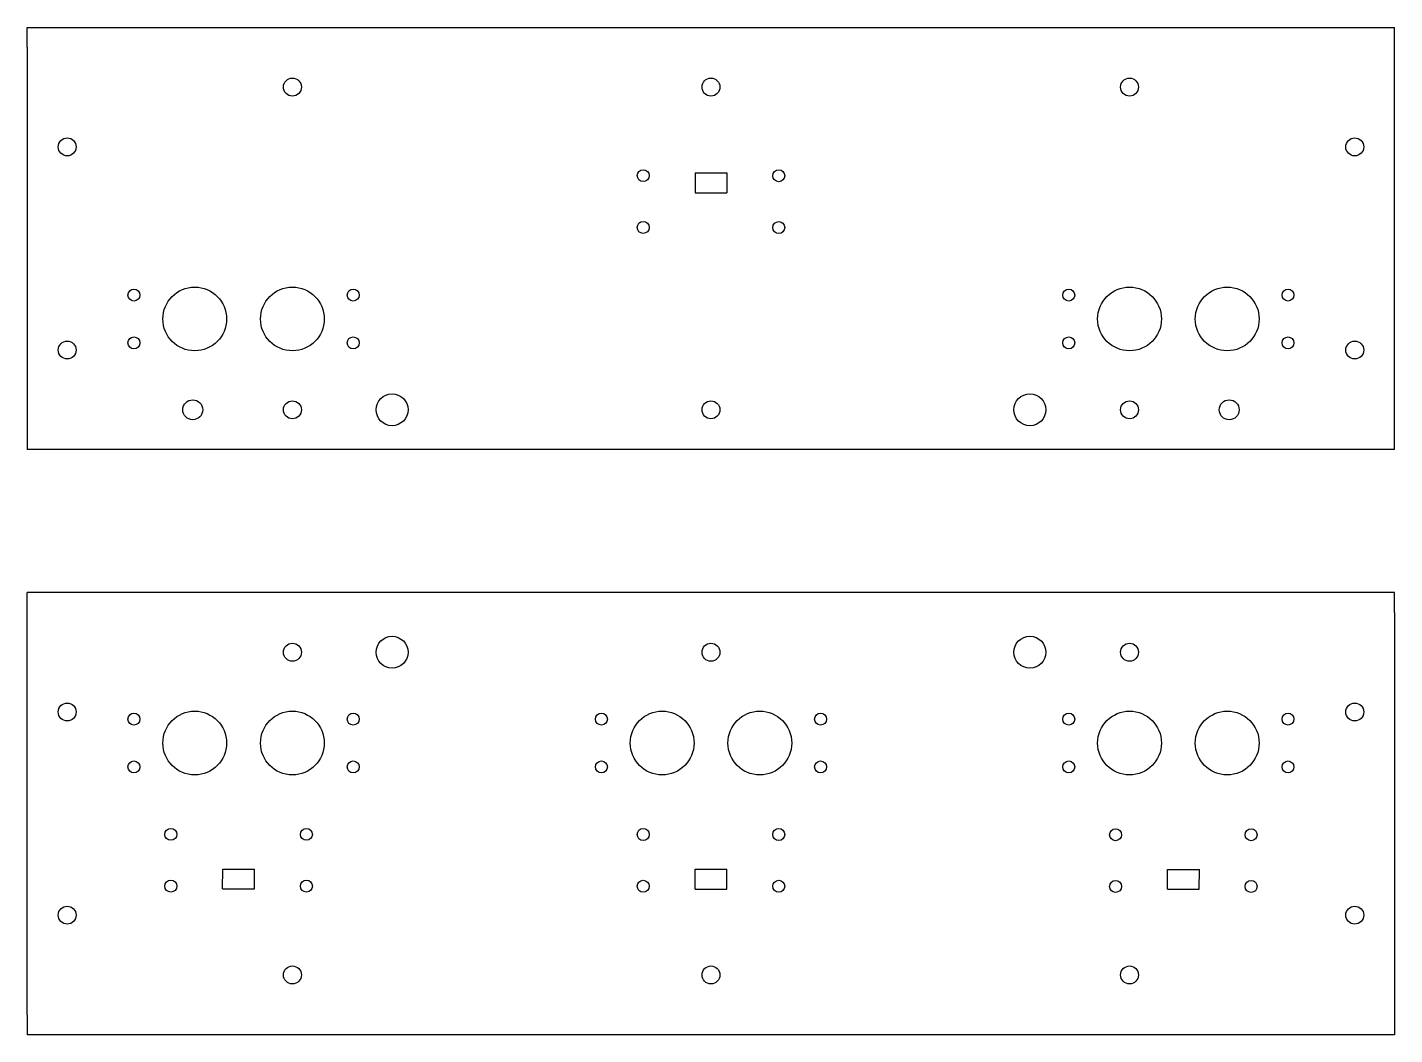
# Model space of a CAD drawing. Header units: millimetres. Extents: x -167 to 176, y -89 to 164.
import ezdxf

# ---------------------------------------------------------------- set-up
doc = ezdxf.new("R2010")
doc.units = ezdxf.units.MM

msp = doc.modelspace()

# ---------------------------------------------------------------- linework, layer by layer
at = {"color": 7, "linetype": 'Continuous'}
for p, q in [((-166.87, 163.51), (176.13, 163.51)), ((-166.87, 158.51), (-166.87, 163.51)), ((176.13, 158.51), (176.13, 163.51)), ((-166.87, 158.51), (-166.87, 57.51)), ((176.13, 57.51), (176.13, 158.51)), ((0.63, 126.97), (0.63, 121.97)), ((0.63, 126.97), (8.63, 126.97)), ((8.63, 126.97), (8.63, 121.97)), ((0.63, 121.97), (8.63, 121.97)), ((176.13, 57.51), (-166.87, 57.51)), ((176.13, 21.65), (-166.87, 21.65)), ((-166.87, 16.65), (-166.87, 21.65)), ((176.13, 16.65), (176.13, 21.65)), ((-166.87, -84.35), (-166.87, 16.65)), ((176.13, 16.65), (176.13, -84.35)), ((-117.87, -52.76), (-117.86, -47.76)), ((-117.86, -47.76), (-109.86, -47.76)), ((-109.87, -52.76), (-109.86, -47.76)), ((0.63, -52.81), (0.64, -47.81)), ((0.64, -47.81), (8.64, -47.81)), ((8.63, -52.81), (8.64, -47.81)), ((119.13, -52.85), (119.14, -47.85)), ((119.14, -47.85), (127.14, -47.86)), ((127.13, -52.86), (127.14, -47.86)), ((-117.87, -52.76), (-109.87, -52.76)), ((0.63, -52.81), (8.63, -52.81)), ((119.13, -52.85), (127.13, -52.86)), ((-166.87, -84.35), (-166.87, -89.35)), ((176.13, -84.35), (176.13, -89.35)), ((176.13, -89.35), (-166.87, -89.35))]:
    msp.add_line(p, q, dxfattribs=at)
for centre, radius in [((-100.37, 148.51), 2.25), ((4.63, 148.51), 2.25), ((109.63, 148.51), 2.25), ((-156.87, 133.5), 2.25), ((166.13, 133.5), 2.25), ((-12.37, 126.28), 1.5), ((21.63, 126.26), 1.5), ((-12.37, 113.28), 1.5), ((21.63, 113.26), 1.5), ((-140.12, 96.31), 1.5), ((-124.87, 90.31), 8), ((-100.37, 90.31), 8), ((-85.12, 96.31), 1.5), ((94.38, 96.31), 1.5), ((109.63, 90.31), 8), ((134.13, 90.31), 8), ((149.38, 96.31), 1.5), ((-140.12, 84.31), 1.5), ((-85.12, 84.31), 1.5), ((94.38, 84.31), 1.5), ((149.38, 84.31), 1.5), ((-156.87, 82.51), 2.25), ((166.13, 82.51), 2.25), ((-125.37, 67.51), 2.5), ((-100.37, 67.51), 2.25), ((-75.37, 67.51), 4), ((4.63, 67.51), 2.25), ((84.63, 67.51), 4), ((109.63, 67.51), 2.25), ((134.63, 67.51), 2.5), ((-75.37, 6.65), 4), ((84.63, 6.65), 4), ((-100.37, 6.65), 2.25), ((4.63, 6.65), 2.25), ((109.63, 6.65), 2.25), ((-156.87, -8.35), 2.25), ((166.13, -8.35), 2.25), ((-140.12, -10.14), 1.5), ((-124.87, -16.14), 8), ((-100.37, -16.14), 8), ((-85.12, -10.14), 1.5), ((-22.87, -10.14), 1.5), ((-7.62, -16.14), 8), ((16.88, -16.14), 8), ((32.13, -10.14), 1.5), ((94.38, -10.14), 1.5), ((109.63, -16.14), 8), ((134.13, -16.14), 8), ((149.38, -10.14), 1.5), ((-140.12, -22.14), 1.5), ((-85.12, -22.14), 1.5), ((-22.87, -22.14), 1.5), ((32.13, -22.14), 1.5), ((94.38, -22.14), 1.5), ((149.38, -22.14), 1.5), ((-130.87, -39.06), 1.5), ((-96.87, -39.06), 1.5), ((-12.37, -39.1), 1.5), ((21.63, -39.1), 1.5), ((106.13, -39.15), 1.5), ((140.13, -39.15), 1.5), ((-130.87, -52.06), 1.5), ((-96.87, -52.06), 1.5), ((-12.37, -52.1), 1.5), ((21.63, -52.1), 1.5), ((106.13, -52.15), 1.5), ((140.13, -52.15), 1.5), ((-156.87, -59.34), 2.25), ((166.13, -59.34), 2.25), ((-100.37, -74.35), 2.25), ((4.63, -74.35), 2.25), ((109.63, -74.35), 2.25)]:
    msp.add_circle(centre, radius, dxfattribs=at)

doc.saveas('drawing.dxf')
